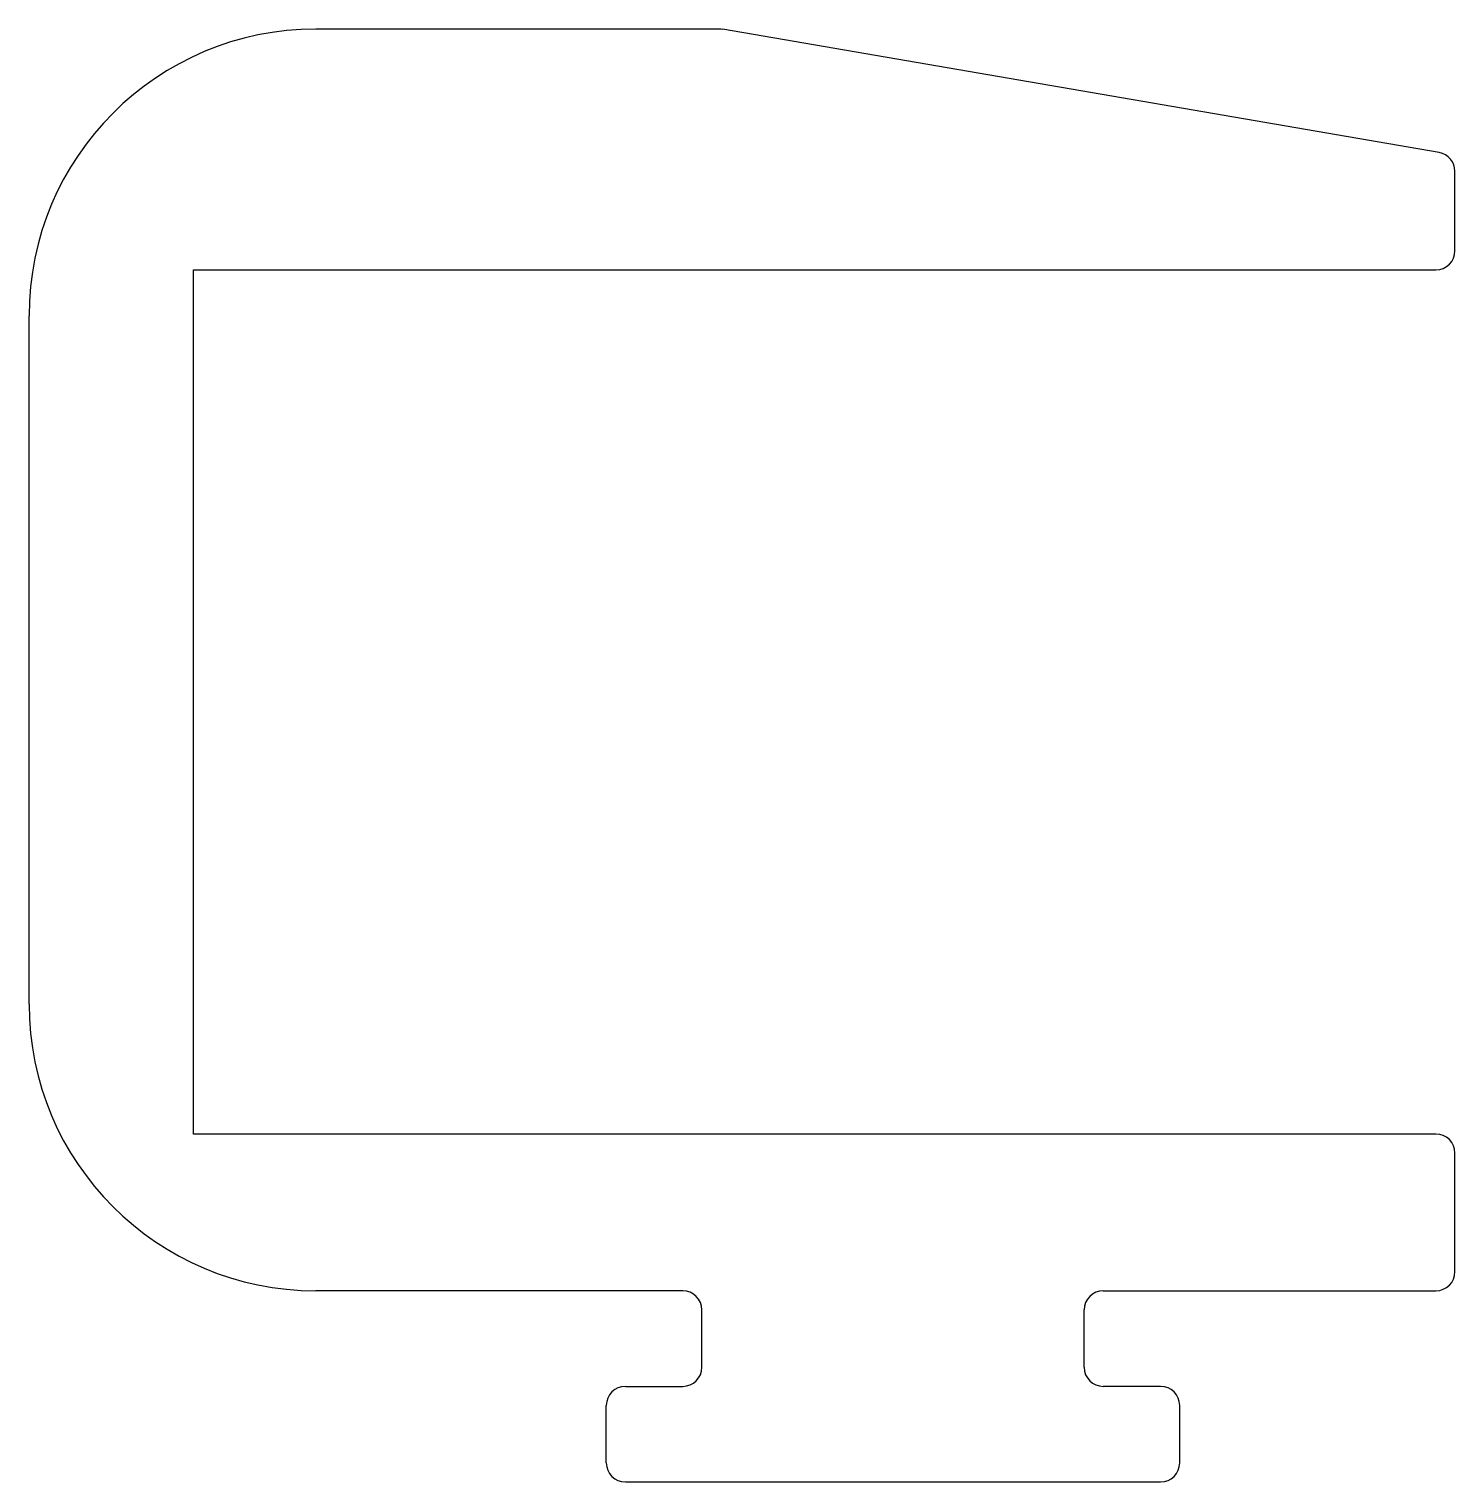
# Model space of a CAD drawing. Extents: x 2712.5 to 2749.8, y 1127.5 to 1165.5.
import ezdxf

# ---------------------------------------------------------------- set-up
doc = ezdxf.new("R2010")
doc.units = 0
doc.layers.get('0').update_dxf_attribs({"linetype": 'CONTINUOUS'})

msp = doc.modelspace()

# ---------------------------------------------------------------- linework, layer by layer
for p, q in [((2730.586, 1165.493), (2720.029, 1165.493)), ((2749.414, 1162.264), (2730.671, 1165.486)), ((2749.829, 1159.693), (2749.829, 1161.772)), ((2716.829, 1136.593), (2716.829, 1159.193)), ((2716.829, 1159.193), (2749.329, 1159.193)), ((2712.529, 1139.993), (2712.529, 1157.993)), ((2749.329, 1136.593), (2716.829, 1136.593)), ((2749.829, 1132.993), (2749.829, 1136.093)), ((2729.629, 1132.493), (2720.029, 1132.493)), ((2740.629, 1132.493), (2749.329, 1132.493)), ((2730.129, 1130.493), (2730.129, 1131.993)), ((2740.129, 1130.493), (2740.129, 1131.993)), ((2728.129, 1129.993), (2729.629, 1129.993)), ((2742.129, 1129.993), (2740.629, 1129.993)), ((2727.629, 1127.993), (2727.629, 1129.493)), ((2742.629, 1127.993), (2742.629, 1129.493)), ((2728.129, 1127.493), (2742.129, 1127.493))]:
    msp.add_line(p, q)
for centre, radius, start, end in [((2720.029, 1157.993), 7.5, 90, 180), ((2730.586, 1164.993), 0.5, 80.2476, 90), ((2749.329, 1161.772), 0.5, 0, 80.2476), ((2749.329, 1159.693), 0.5, 270, 0), ((2720.029, 1139.993), 7.5, 180, 270), ((2749.329, 1136.093), 0.5, 0, 90), ((2749.329, 1132.993), 0.5, 270, 0), ((2729.629, 1131.993), 0.5, 0, 90), ((2740.629, 1131.993), 0.5, 90, 180), ((2729.629, 1130.493), 0.5, 270, 0), ((2740.629, 1130.493), 0.5, 180, 270), ((2728.129, 1129.493), 0.5, 90, 180), ((2742.129, 1129.493), 0.5, 0, 90), ((2728.129, 1127.993), 0.5, 180, 270), ((2742.129, 1127.993), 0.5, 270, 0)]:
    msp.add_arc(centre, radius, start, end)

doc.saveas('drawing.dxf')
